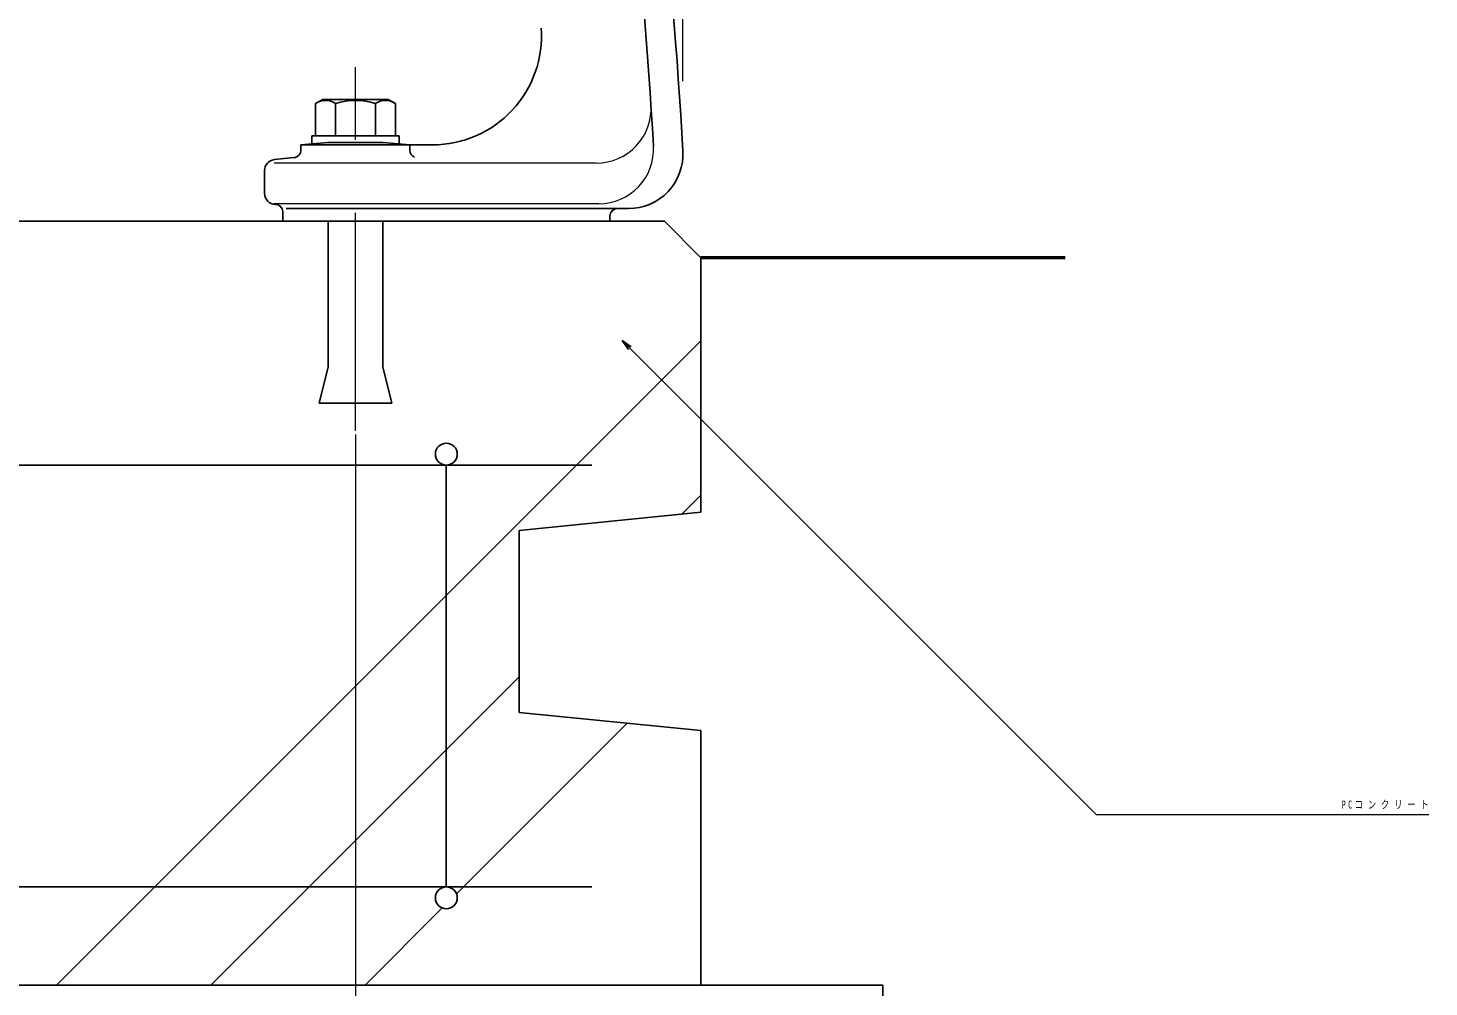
# Model space of a CAD drawing. Units: millimetres on the paper, scale 1:20. Extents: x -385 to 0, y 0 to 267.
# Drawn here: x -102.13 to -82.87, y 106.41 to 119.6 of the extents above; entities that cross this region are included whole.
import ezdxf

# ---------------------------------------------------------------- set-up
doc = ezdxf.new("R2010")
doc.units = ezdxf.units.MM
doc.linetypes.add('USER2', pattern=[6, 3, -1, 1, -1])
doc.layers.add('1_20', color=7, linetype='Continuous', lineweight=25)
doc.styles.add('ＭＳ ゴシック', font='')
doc.styles.get('ＭＳ ゴシック').set_extended_font_data('MS Gothic')

msp = doc.modelspace()

# ---------------------------------------------------------------- linework, layer by layer
at = {"layer": '1_20', "lineweight": 13}
for p, q in [((-93.125, 118.865), (-93.125, 167.69)), ((-101.737, 106.44), (-92.879, 115.298)), ((-97.629, 114.008), (-97.629, 89.89)), ((-93.142, 112.914), (-92.879, 113.177)), ((-97.629, 113.058), (-97.629, 88.94)), ((-99.615, 106.44), (-95.379, 110.677)), ((-96.239, 107.695), (-93.893, 110.042)), ((-97.494, 106.44), (-96.434, 107.501))]:
    msp.add_line(p, q, dxfattribs=at)
at = {"layer": '1_20', "linetype": 'USER2', "lineweight": 13}
msp.add_line((-97.629, 114.058), (-97.629, 119.474), dxfattribs=at)
at = {"layer": '1_20'}
for p, q in [((-98.177, 118.558), (-98.079, 118.615)), ((-98.177, 118.115), (-98.177, 118.558)), ((-97.179, 118.615), (-98.079, 118.615)), ((-97.903, 118.115), (-97.903, 118.558)), ((-97.355, 118.115), (-97.355, 118.558)), ((-97.08, 118.558), (-97.179, 118.615)), ((-97.08, 118.115), (-97.08, 118.558)), ((-98.229, 117.99), (-98.229, 118.115)), ((-98.229, 118.115), (-97.029, 118.115)), ((-98.177, 118.115), (-97.08, 118.115)), ((-97.029, 118.115), (-97.029, 117.99)), ((-98.229, 117.99), (-97.029, 117.99)), ((-93.874, 115.18), (-93.963, 115.303)), ((-93.963, 115.303), (-93.839, 115.215)), ((-93.963, 115.303), (-93.857, 115.197)), ((-94.379, 113.59), (-117.379, 113.59)), ((-96.379, 113.575), (-96.379, 107.79)), ((-94.379, 107.79), (-117.379, 107.79))]:
    msp.add_line(p, q, dxfattribs=at)
at = {"layer": '1_20', "color": 4}
for p, q in [((-98.379, 117.99), (-98.004, 118.023)), ((-96.57, 117.99), (-98.379, 117.99)), ((-98.379, 117.914), (-98.379, 117.99)), ((-97.254, 118.023), (-98.004, 118.023)), ((-96.879, 117.99), (-97.254, 118.023)), ((-96.879, 117.914), (-96.879, 117.99)), ((-98.744, 117.788), (-98.469, 117.815)), ((-98.879, 117.638), (-98.879, 117.323)), ((-93.379, 116.94), (-118.379, 116.94)), ((-98.629, 116.94), (-98.629, 117.073)), ((-98.629, 116.94), (-94.129, 116.94)), ((-98.579, 117.115), (-93.875, 117.115)), ((-94.129, 116.94), (-94.129, 117.015)), ((-92.879, 116.44), (-93.379, 116.94)), ((-92.879, 112.94), (-92.879, 116.44)), ((-92.879, 112.94), (-95.379, 112.69)), ((-95.379, 110.19), (-95.379, 112.69)), ((-95.379, 110.19), (-92.879, 109.94)), ((-92.879, 106.44), (-92.879, 109.94)), ((-90.379, 106.44), (-121.379, 106.44)), ((-90.379, 99.94), (-90.379, 106.44))]:
    msp.add_line(p, q, dxfattribs=at)
at = {"layer": '1_20', "color": 4, "lineweight": 13}
for p, q in [((-94.319, 117.74), (-98.744, 117.74)), ((-94.28, 117.181), (-98.744, 117.181))]:
    msp.add_line(p, q, dxfattribs=at)
at = {"layer": '1_20', "color": 190}
for p, q in [((-98.004, 116.94), (-98.004, 114.94)), ((-97.254, 116.94), (-97.254, 114.94)), ((-98.004, 114.94), (-98.129, 114.44)), ((-97.254, 114.94), (-97.129, 114.44)), ((-98.129, 114.44), (-97.129, 114.44))]:
    msp.add_line(p, q, dxfattribs=at)
at = {"layer": '1_20', "lineweight": 50}
msp.add_line((-87.869, 116.44), (-92.879, 116.44), dxfattribs=at)
at = {"layer": '1_20', "lineweight": 13}
msp.add_lwpolyline([(-93.963, 115.303), (-87.446, 108.787), (-82.868, 108.787)], dxfattribs=at)
at = {"layer": '1_20'}
for centre in [(-96.379, 113.74), (-96.379, 107.64)]:
    msp.add_circle(centre, 0.15, dxfattribs=at)
at = {"layer": '1_20', "color": 4}
for centre, radius, start, end in [((-153.438, 114.63), 60.4, 3.1091, 18.2093), ((-153.438, 114.63), 60, 3.19356, 18.2093), ((-96.57, 119.49), 1.5, 270, 4.073), ((-98.479, 117.914), 0.1, 275.6233, 0), ((-96.779, 117.914), 0.1, 180, 246.6163), ((-93.875, 117.865), 0.75, 270, 3.1091), ((-98.729, 117.638), 0.15, 95.6233, 180), ((-98.729, 117.323), 0.15, 180, 270), ((-98.729, 117.073), 0.1, 0, 90), ((-94.029, 117.015), 0.1, 90, 180)]:
    msp.add_arc(centre, radius, start, end, dxfattribs=at)
at = {"layer": '1_20'}
for centre, radius, start, end in [((-98.04, 118.358), 0.243, 55.6159, 124.3841), ((-97.629, 117.693), 0.908, 72.4121, 107.5879), ((-97.218, 118.358), 0.243, 55.6159, 124.3841)]:
    msp.add_arc(centre, radius, start, end, dxfattribs=at)
at = {"layer": '1_20', "color": 4, "lineweight": 13}
for centre, end in [((-94.314, 118.49), 3.7356), ((-94.28, 117.931), 3.1936)]:
    msp.add_arc(centre, 0.75, 270, end, dxfattribs=at)

# ---------------------------------------------------------------- texts
at = {"layer": '1_20', "insert": (-84.068, 108.919), "char_height": 0.11, "attachment_point": 4, "style": 'ＭＳ ゴシック'}
msp.add_mtext('\\T1.57;\\W0.75;PCコンクリート', dxfattribs=at)

doc.saveas('drawing.dxf')
